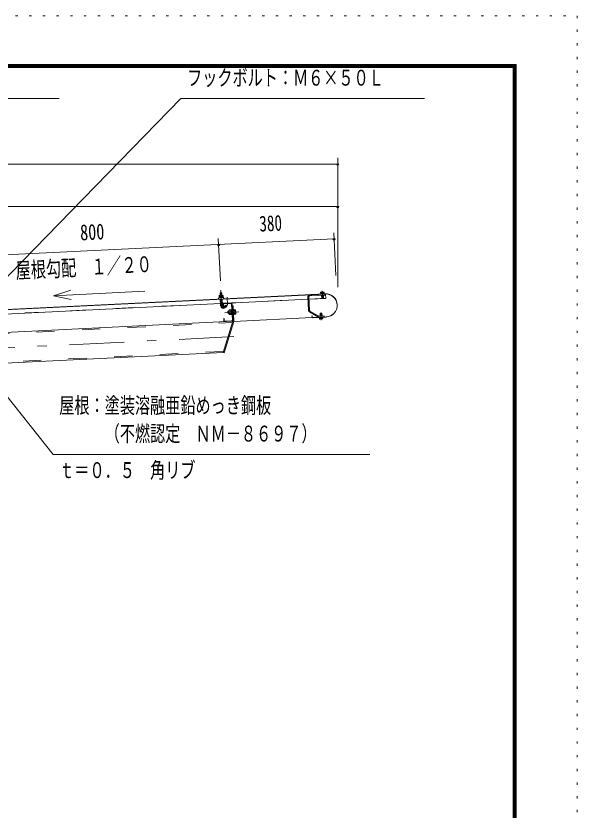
# Model space of a CAD drawing. Units: millimetres, scale not verified. Extents: x -35377 to 35393, y -16800 to 16800.
# Drawn here: x 28018 to 35393, y 6356 to 16800 of the extents above; entities that cross this region are included whole.
import ezdxf
from ezdxf.enums import TextEntityAlignment as Align

# ---------------------------------------------------------------- set-up
doc = ezdxf.new("R2010")
doc.units = ezdxf.units.MM
doc.header["$LTSCALE"] = 60
for name, pattern in [('USER2', [10, 4, -6]), ('USER3', [24, 12, -5, 2, -5]), ('USER4', [3, 0.5, -2.5])]:
    doc.linetypes.add(name, pattern=pattern)
for name, color, linetype, lineweight in [('0-6_2-02BOLD', 7, 'Continuous', 18), ('0-7_2-12HIDDEN', 3, 'USER2', 18), ('0-8_2-22CENTER', 3, 'USER3', 18), ('0-9_2-42THIN', 4, 'Continuous', 18), ('0-A_2-52DIM', 3, 'Continuous', 18), ('0-C_F-F1PAPER', 5, 'Continuous', 18), ('0-D_F-E_J_ADD', 5, 'USER4', 18)]:
    doc.layers.add(name, color=color, linetype=linetype, lineweight=lineweight)
doc.styles.add('ＭＳ ゴシック', font='')
doc.styles.get('ＭＳ ゴシック').set_extended_font_data('MS Gothic')

msp = doc.modelspace()

# ---------------------------------------------------------------- linework, layer by layer
at = {"layer": '0-6_2-02BOLD'}
for p, q in [((32034.68, 13150.4), (32034.01, 13164.37)), ((32057.76, 13151.51), (32057.08, 13165.48)), ((24044.31, 12749.19), (32086.67, 13142.53)), ((30700.31, 13156.98), (30702.02, 13121.77)), ((30701.13, 13119.71), (30702.14, 13099.25)), ((30704.32, 13074.93), (30708.63, 12986.78)), ((30728.08, 13100.51), (30727.08, 13120.98)), ((30732.6, 12987.95), (30728.29, 13076.1)), ((30731.12, 13018.17), (31857.78, 13073.27)), ((31865.08, 12924.15), (31856.06, 13108.42)), ((31868.85, 13109.05), (31877.86, 12924.77)), ((27534.93, 12861.85), (30707.13, 13016.99)), ((30706.43, 13031.83), (30730.4, 13033.01)), ((30846.49, 13017.4), (30752.21, 13012.78)), ((30853.19, 13011.32), (30863.68, 12797.17)), ((30870.69, 12784.71), (30859.59, 13011.64)), ((30809.32, 12917.87), (30810.88, 12885.91)), ((30842.58, 12933.54), (30819.39, 12932.4)), ((30843.31, 12918.54), (30820.13, 12917.41)), ((30821.6, 12887.42), (30844.78, 12888.55)), ((30843.66, 12911.54), (30852.05, 12903.94)), ((30852.43, 12895.95), (30844.05, 12903.55)), ((30845.58, 12872.39), (30853.57, 12872.78)), ((30853.7, 12869.98), (30860.1, 12870.28)), ((30902.46, 12921.43), (30883.27, 12920.5)), ((30884.74, 12890.51), (30903.93, 12891.45)), ((31983.96, 12842.64), (31874.78, 12907.96)), ((31881.36, 12918.94), (31990.53, 12853.63)), ((32039.14, 12887.09), (32015.18, 12885.94)), ((30870.68, 12784.71), (27687.29, 12629.01)), ((30742.8, 12371.56), (30870.69, 12784.69)), ((30857.59, 12790.47), (30763.31, 12785.87)), ((31911.1, 12833.18), (30882.35, 12782.84)), ((32096.15, 12842.23), (31915.57, 12833.4)), ((31915.67, 12831.4), (32096.25, 12840.23)), ((32018.98, 12816.06), (32018.31, 12830.03)), ((32041.38, 12831.13), (32042.04, 12817.16)), ((24198.54, 12051.5), (30742.79, 12371.56))]:
    msp.add_line(p, q, dxfattribs=at)
for points in [[(30726, 13122.94), (30724.27, 13158.15), (30722.17, 13160.05), (30702.2, 13159.08), (30700.31, 13156.98), (30724.27, 13158.15)], [(32065.02, 13167.88), (32025.87, 13166), (32022.47, 13163.82), (32023.14, 13149.86)], [(32065.02, 13167.88), (32068.61, 13166.04), (32069.28, 13152.06)], [(31870.57, 13073.89), (32089.5, 13084.6), (32086.57, 13144.53), (24044.22, 12751.19)], [(30689.16, 13098.61), (30688.17, 13119.08), (30691.54, 13121.25), (30736.49, 13123.46), (30740.06, 13121.62), (30741.07, 13101.15)], [(31875.82, 13130.22), (32078.77, 13140.14), (32079.4, 13127.36), (31876.44, 13117.43)], [(32081.29, 13146.27), (31894.71, 13137.14), (31894.8, 13135.14)], [(32035.44, 13125.21), (32036.92, 13094.45), (32060.89, 13095.6)], [(32036.92, 13094.45), (32041.1, 13090.65), (32057.08, 13091.42), (32060.89, 13095.6), (32059.42, 13126.38)], [(30746.13, 13006.08), (30747.46, 12978.91), (30741.06, 12978.6), (30739.73, 13005.77)], [(30748.78, 12979.65), (30774.98, 12996.53), (30787.99, 12976.37), (30761.77, 12959.47)], [(30883.59, 12783.07), (30873.71, 12985.08), (30860.92, 12984.46)], [(30817.3, 12918.26), (30809.32, 12917.87), (30803.61, 12911.58), (30804.59, 12891.61), (30810.88, 12885.91), (30818.86, 12886.3)], [(30819.39, 12932.4), (30816.85, 12927.45), (30819.31, 12877.1), (30822.33, 12872.42), (30845.51, 12873.56)], [(30850.52, 12935.1), (30842.53, 12934.71), (30845.58, 12872.39)], [(30853.7, 12869.98), (30850.38, 12937.9), (30856.77, 12938.21)], [(30879.27, 12871.22), (30885.68, 12871.54), (30882.35, 12939.46), (30875.95, 12939.15)], [(30882.55, 12935.49), (30901.73, 12936.43), (30904.75, 12931.75), (30907.21, 12881.41), (30904.66, 12876.45), (30885.47, 12875.51)], [(31911.38, 12837.2), (31910.5, 12855.17), (31908.51, 12855.08), (31909.38, 12837.1)], [(31995.02, 12852.5), (32068.64, 12856.11), (32069.27, 12843.32), (31995.65, 12839.72)], [(32016.72, 12853.57), (32015.18, 12885.94), (32018.98, 12890.12), (32034.96, 12890.89), (32039.14, 12887.09), (32040.7, 12854.74)], [(30883.59, 12783.07), (30755.17, 12368.23), (30742.95, 12372.02)], [(30756.6, 12791.94), (30755.27, 12819.1), (30748.87, 12818.79), (30750.21, 12791.62)], [(32006.77, 12829.47), (32007.45, 12815.5), (32011.04, 12813.65), (32050.19, 12815.54), (32053.58, 12817.72), (32052.92, 12831.68)]]:
    msp.add_lwpolyline(points, dxfattribs=at)
for points in [[(30747.07, 13101.45), (30747.38, 13095.06), (30683.46, 13091.92), (30683.15, 13098.31)], [(32021.23, 13149.76), (32021.55, 13143.37), (32071.5, 13145.77), (32071.19, 13152.16)], [(32004.56, 12835.77), (32054.51, 12838.17), (32054.82, 12831.78), (32004.87, 12829.38)]]:
    msp.add_lwpolyline(points, close=True, dxfattribs=at)
for centre, radius, start, end in [((32028.59, 13156.85), 9.27, 54.21637, 92.7478), ((32047.08, 13132.94), 34.04, 72.91869, 112.57913), ((32063.19, 13158.51), 9.26, 92.7478, 131.29404), ((30687.84, 13084.13), 8, 92.79939, 272.79939), ((30695.11, 13109.92), 11.5, 58.41576, 118.41576), ((30716.11, 13079.41), 42.99, 75.21205, 110.38797), ((30734.03, 13111.82), 11.5, 67.18427, 127.18427), ((30743.78, 13086.86), 8, 272.80022, 92.8002), ((31876.84, 13109.44), 20.8, 92.8, 182.8), ((31876.84, 13109.44), 8, 92.8, 182.8), ((32088.77, 12993.25), 153.2, 272.80002, 92.8), ((32088.77, 12993.25), 151.2, 272.80002, 90.8307), ((30743.08, 12988.47), 34.5, 182.8, 302.8), ((30743.08, 12988.47), 10.5, 182.8, 302.8), ((30752.52, 13006.4), 12.8, 92.79878, 182.79857), ((30752.52, 13006.4), 6.4, 92.79878, 182.7908), ((30846.8, 13011.01), 12.8, 2.8027, 92.8027), ((30846.8, 13011.01), 6.4, 2.8027, 92.8027), ((30828.47, 12925.34), 11.51, 182.80095, 223.52777), ((30859.87, 12904.32), 41.84, 161.77554, 203.82635), ((30830.67, 12880.35), 11.51, 142.07413, 182.80095), ((30893.39, 12928.5), 11.51, 322.07414, 2.80095), ((30864.19, 12904.53), 41.84, 341.77556, 23.82635), ((30895.59, 12883.53), 11.51, 2.80095, 43.52777), ((31885.05, 12925.12), 20, 182.80032, 239.10913), ((31885.05, 12925.12), 7.2, 182.78564, 239.09737), ((31994.64, 12860.5), 8, 239.11549, 272.8), ((30762.99, 12792.25), 12.8, 182.79793, 272.80048), ((30762.99, 12792.25), 6.4, 182.7908, 272.80048), ((30857.28, 12796.86), 6.4, 272.81157, 2.8027), ((30857.28, 12796.86), 12.8, 272.81157, 2.8027), ((31915.37, 12837.39), 6, 182.8, 272.8), ((31915.37, 12837.39), 4, 182.8, 272.8), ((31994.64, 12860.5), 20.8, 239.11208, 272.8), ((32012.87, 12823.02), 9.26, 272.7478, 311.29404), ((32028.98, 12848.6), 34.04, 252.91869, 292.57913), ((32047.46, 12824.68), 9.27, 234.21637, 272.7478)]:
    msp.add_arc(centre, radius, start, end, dxfattribs=at)
at = {"layer": '0-7_2-12HIDDEN'}
for p, q in [((30731.03, 13020.17), (31857.69, 13075.27)), ((31870.47, 13075.89), (32089.41, 13086.6)), ((27534.84, 12863.85), (30707.04, 13018.99)), ((27688.11, 12612.23), (30865.39, 12767.62)), ((30748.08, 12388.64), (24197.71, 12068.27))]:
    msp.add_line(p, q, dxfattribs=at)
at = {"layer": '0-8_2-22CENTER'}
for p, q in [((30710.49, 13194.15), (30720.62, 12987.36)), ((32049.36, 13086.63), (32044.61, 13183.7)), ((30800.34, 12995.12), (30795.13, 13101.39)), ((30755.27, 12969.56), (30794.77, 12995.01)), ((30945.93, 12908.54), (30764.15, 12899.63)), ((32031.45, 12797.84), (32026.7, 12894.9)), ((30880.61, 12581.75), (24188.6, 12254.46))]:
    msp.add_line(p, q, dxfattribs=at)
msp.add_arc((30743.08, 12988.47), 22.5, 182.8, 302.8, dxfattribs=at)
at = {"layer": '0-9_2-42THIN'}
for p, q in [((30722.17, 13160.05), (30723.99, 13122.85)), ((30704.02, 13121.86), (30702.2, 13159.07)), ((30728.39, 13032.91), (30726.29, 13076)), ((32038.63, 13125.36), (32040.26, 13091.4)), ((32057.84, 13092.25), (32056.21, 13126.22)), ((30730.77, 13025.55), (30728.39, 13032.91)), ((30817.5, 12914.27), (30805.51, 12913.67)), ((30806.68, 12889.71), (30818.66, 12890.3)), ((32019.92, 12853.72), (32018.22, 12889.29)), ((32035.8, 12890.13), (32037.5, 12854.58))]:
    msp.add_line(p, q, dxfattribs=at)
msp.add_lwpolyline([(30706.31, 13075.03), (30708.42, 13031.93), (30706.79, 13024.37)], dxfattribs=at)
at = {"layer": '0-A_2-52DIM'}
for p, q in [((30187.23, 15711.89), (27521.55, 12980.24)), ((30187.23, 15711.89), (33387.22, 15711.89)), ((32247.23, 14851.94), (12447.22, 14851.94)), ((32263.23, 14851.94), (32231.23, 14851.94)), ((32247.23, 13234.27), (32247.23, 14931.94)), ((12447.22, 14291.94), (32247.23, 14291.94)), ((32263.23, 14291.94), (32231.23, 14291.94)), ((32195.47, 13947.6), (32222.82, 13388.26)), ((32199.37, 13867.7), (24288.82, 13480.81)), ((30697.19, 13793.45), (30665.19, 13793.45)), ((30704.63, 13314.01), (30677.28, 13873.35)), ((32215.37, 13867.7), (32183.37, 13867.7)), ((28511.51, 13119.48), (29710.07, 13178.1)), ((27045.38, 12874.57), (28507.22, 11031.89)), ((28507.22, 11031.89), (32667.22, 11031.89))]:
    msp.add_line(p, q, dxfattribs=at)
for points in [[(24359.88, 12495.97), (25147.22, 15711.89), (28587.23, 15711.89)], [(28740.02, 13192.85), (28511.51, 13119.48), (28746.08, 13068.77)]]:
    msp.add_lwpolyline(points, dxfattribs=at)
for centre in [(32247.23, 14851.94), (32247.23, 14291.94), (30681.19, 13793.45), (32199.37, 13867.7)]:
    msp.add_arc(centre, 16, 180, 0, dxfattribs=at)
at = {"layer": '0-C_F-F1PAPER'}
for points in [[(34593.25, -16000), (-11326.75, -16000), (-11326.75, 16160), (34593.25, 16160)], [(34589.25, -15996), (-11322.75, -15996), (-11322.75, 16156), (34589.25, 16156)], [(34585.25, -15992), (34585.25, 16152), (-11318.75, 16152), (-11318.75, -15992)], [(34581.25, -15988), (-11314.75, -15988), (-11314.75, 16148), (34581.25, 16148)], [(34577.25, -15984), (34577.25, 16144), (-11310.75, 16144), (-11310.75, -15984)], [(34573.25, -15980), (-11306.75, -15980), (-11306.75, 16140), (34573.25, 16140)], [(34569.25, -15976), (34569.25, 16136), (-11302.75, 16136), (-11302.75, -15976)], [(34565.25, -15972), (-11298.75, -15972), (-11298.75, 16132), (34565.25, 16132)], [(34561.25, -15968), (-11294.75, -15968), (-11294.75, 16128), (34561.25, 16128)], [(34557.25, -15964), (-11290.75, -15964), (-11290.75, 16124), (34557.25, 16124)], [(34553.25, -15960), (34553.25, 16120), (-11286.75, 16120), (-11286.75, -15960)]]:
    msp.add_lwpolyline(points, close=True, dxfattribs=at)
at = {"layer": '0-D_F-E_J_ADD'}
msp.add_lwpolyline([(35393.25, -16800), (-12126.75, -16800), (-12126.75, 16800), (35393.25, 16800)], close=True, dxfattribs=at)

# ---------------------------------------------------------------- texts
at = {"layer": '0-A_2-52DIM', "color": 7, "style": 'ＭＳ ゴシック', "width": 0.7}
for s, p in [('フックボルト：Ｍ６×５０Ｌ', (30267.23, 15820.32)), ('屋根：塗装溶融亜鉛めっき鋼板', (28587.23, 11511.38)), ('\u3000\u3000\u3000（不燃認定\u3000ＮＭ－８６９７）', (28587.23, 11140.32)), ('ｔ＝０．５\u3000角リブ', (28587.22, 10660.31))]:
    msp.add_text(s, height=208.4, dxfattribs=at).set_placement(p, align=Align.BOTTOM_LEFT)
at = {"layer": '0-A_2-52DIM', "color": 7, "style": 'ＭＳ ゴシック'}
for s, width, p in [('380', 0.7, (31225.16, 13900.14)), ('800', 0.75, (28869.18, 13784.92)), ('屋根勾配\u3000１／２０', 0.7, (28022.86, 13284.77))]:
    msp.add_text(s, height=208.4, rotation=2.8, dxfattribs=dict(at, width=width)).set_placement(p, align=Align.BOTTOM_LEFT)

doc.saveas('drawing.dxf')
